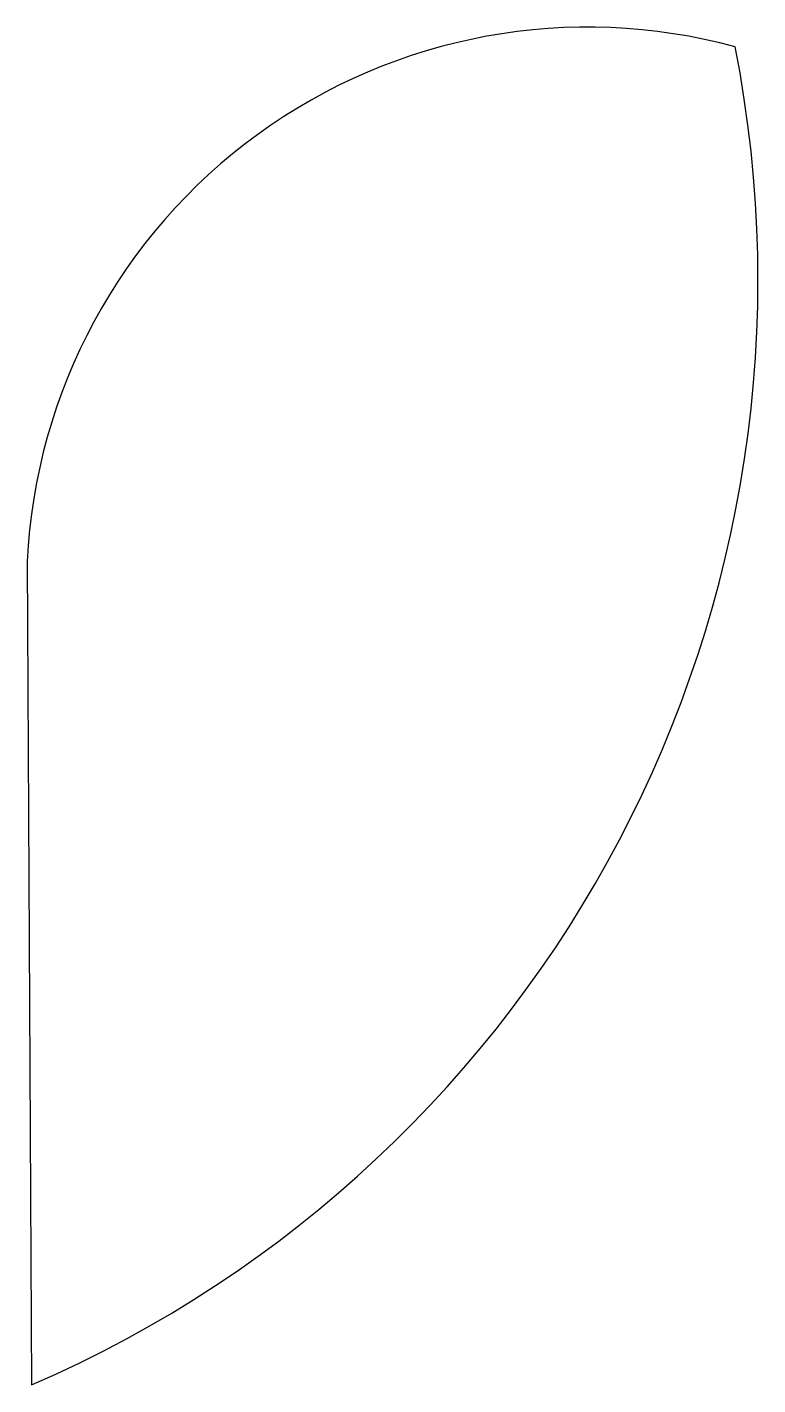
# Model space of a CAD drawing. Header units: millimetres. Extents: x 56.3 to 67.7, y 17.7 to 39.
import ezdxf

# ---------------------------------------------------------------- set-up
doc = ezdxf.new("R2010")
doc.units = ezdxf.units.MM
doc.layers.add('grabado linea medio', color=3, linetype='Continuous', true_color=0x00ff00)

msp = doc.modelspace()

# ---------------------------------------------------------------- linework, layer by layer
at = {"layer": 'grabado linea medio'}
msp.add_line((56.264, 30.614), (56.333, 17.683), dxfattribs=at)
for centre, radius, start, end in [((65.065, 30.196), 8.81, 74.7588, 177.2747), ((48.813, 35.047), 18.923, 293.4185, 11.1163)]:
    msp.add_arc(centre, radius, start, end, dxfattribs=at)

doc.saveas('drawing.dxf')
